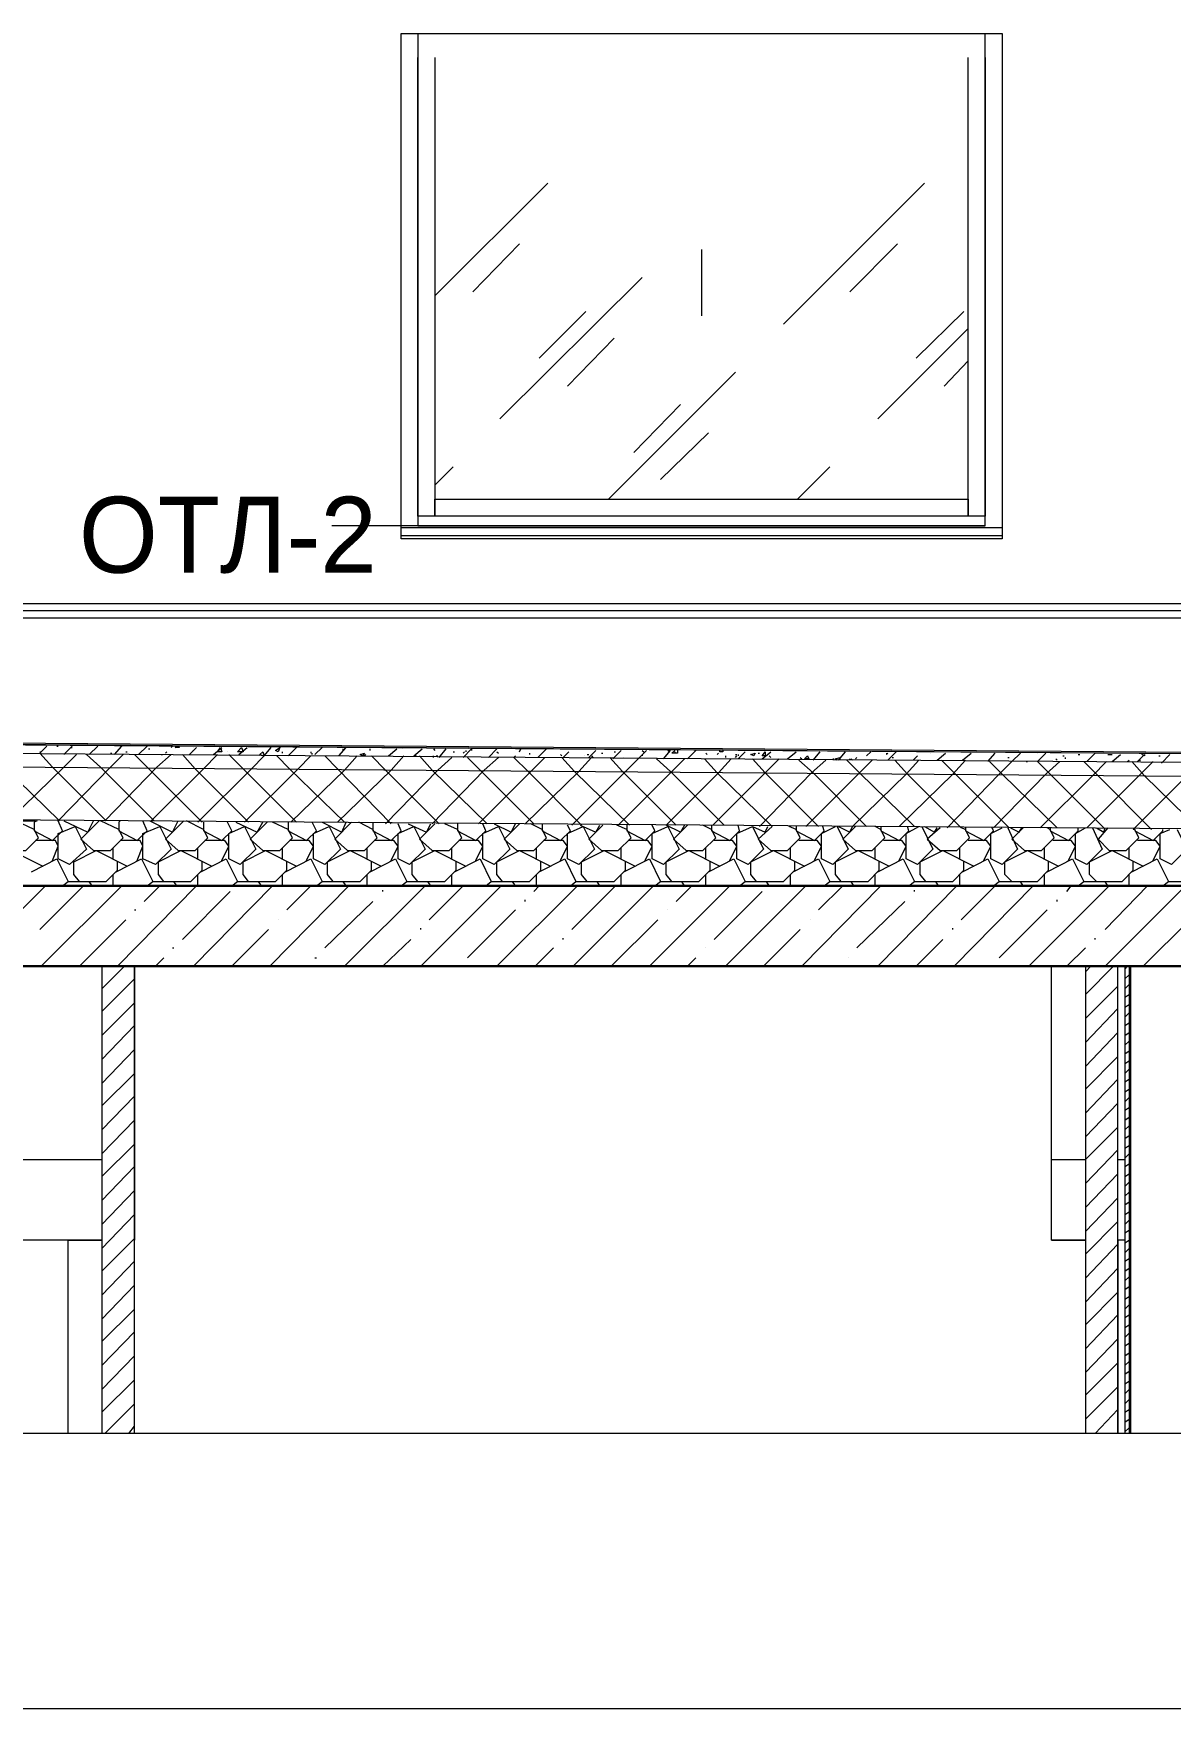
# Model space of a CAD drawing. Header units: millimetres. Extents: x 2294 to 908349, y -83289 to 219220.
# Drawn here: x 881351 to 884874, y 202988 to 208177 of the extents above; entities that cross this region are included whole.
import ezdxf

# ---------------------------------------------------------------- set-up
doc = ezdxf.new("R2010")
doc.units = ezdxf.units.MM
doc.layers.add('PDF _Геометрия', color=7, linetype='Continuous')
doc.layers.add('PDF _Текст', color=7, linetype='Continuous')

msp = doc.modelspace()

# ---------------------------------------------------------------- linework, layer by layer
at = {"layer": 'PDF _Геометрия', "lineweight": 9}
for points in [[(884352.4, 206611.9), (882490.2, 206611.9), (882490.2, 208176.9), (884352.4, 208176.9)], [(882595.1, 206734.3), (884247.5, 206734.3), (884247.5, 206681.9), (882595.1, 206681.9)], [(873642.1, 205536.5), (885725.1, 205536.5), (885725.1, 205728.9), (885725.1, 205895), (885725.1, 205938.7), (885725.1, 205960.5), (885725.1, 205964.9), (885725.1, 205969.3), (885327.3, 205947.4), (885191.8, 205947.4), (874700, 206030.5), (873642.1, 206061.1), (873642.1, 206056.7), (873642.1, 206052.3), (873642.1, 206030.5), (873642.1, 205986.8), (873642.1, 205825)]]:
    msp.add_lwpolyline(points, close=True, dxfattribs=at)
for points in [[(882490.2, 206625), (882490.2, 206629.4), (882490.2, 206708.1), (882490.2, 208102.6), (882490.2, 208176.9), (882542.6, 208176.9), (882542.6, 208102.6), (882542.6, 206708.1), (882542.6, 206651.3), (884300, 206651.3), (884300, 206708.1), (884300, 208102.6), (884300, 208176.9), (884352.4, 208176.9), (884352.4, 208102.6), (884352.4, 206708.1), (884352.4, 206629.4), (884352.4, 206625)], [(882595.1, 208102.6), (882595.1, 206681.9), (882542.6, 206681.9), (882542.6, 208102.6)], [(884300, 208102.6), (884300, 206681.9), (884247.5, 206681.9), (884247.5, 208102.6)], [(882595.1, 207363.8), (882944.8, 207713.5)], [(883674.9, 207276.4), (884112, 207713.5)], [(882713.1, 207376.9), (882857.4, 207525.6)], [(883880.3, 207376.9), (884028.9, 207525.6)], [(883421.3, 207508.1), (883421.3, 207302.6)], [(882796.2, 206983.5), (883237.7, 207420.7)], [(882918.6, 207171.5), (883062.8, 207315.7)], [(884085.8, 207171.5), (884234.4, 207315.7)], [(883967.7, 206983.5), (884247.5, 207263.3)], [(883006, 207084), (883150.3, 207232.7)], [(884173.2, 207084), (884247.5, 207162.7)], [(883132.8, 206734.3), (883526.2, 207127.8)], [(883211.5, 206878.6), (883355.7, 207027.2)], [(883294.5, 206795.5), (883443.2, 206939.8)], [(882595.1, 206778), (882651.9, 206834.9)], [(883718.6, 206734.3), (883819.1, 206834.9)], [(884300, 206681.9), (882542.6, 206681.9)], [(883421.3, 206651.3), (882275.9, 206651.3)], [(884352.4, 206651.3), (884352.4, 206646.9), (884352.4, 206620.7), (882490.2, 206620.7), (882490.2, 206646.9), (882490.2, 206651.3)], [(882490.2, 206646.9), (884352.4, 206646.9)], [(884300, 206651.3), (882542.6, 206651.3), (884300, 206651.3)], [(878450.8, 206406.4), (878450.8, 206410.8), (900361.1, 206410.8)], [(878450.8, 206389), (900278.1, 206389)], [(878450.8, 206367.1), (900339.3, 206367.1)], [(881663.9, 203840.3), (881663.9, 205287.3), (881563.4, 205287.3), (881563.4, 203840.3)], [(884505.5, 204439.2), (884610.4, 204439.2), (884505.5, 204439.2), (884505.5, 205287.3), (881663.9, 205287.3), (881663.9, 204439.2)], [(884732.8, 204439.2), (884710.9, 204439.2), (884710.9, 203840.3), (884710.9, 205287.3), (884610.4, 205287.3), (884610.4, 203840.3)], [(885108.7, 203840.3), (885108.7, 205173.7), (885095.6, 205173.7), (885095.6, 205287.3), (884750.3, 205287.3), (884750.3, 203840.3), (884750.3, 205287.3), (884745.9, 205287.3), (884732.8, 205287.3), (884732.8, 203840.3)], [(884745.9, 205287.3), (884745.9, 203840.3)], [(881222.4, 204688.4), (881563.4, 204688.4)], [(884505.5, 204688.4), (884610.4, 204688.4)], [(884710.9, 204688.4), (884732.8, 204688.4)], [(881458.5, 203840.3), (881458.5, 204439.2), (881563.4, 204439.2), (881222.4, 204439.2)], [(901961.1, 203840.3), (887115.3, 203840.3), (887036.6, 203687.3), (886883.6, 203997.7), (886804.9, 203840.3), (871959, 203840.3)], [(878638.8, 203057.8), (878568.9, 202987.9), (900793.9, 202987.9)]]:
    msp.add_lwpolyline(points, dxfattribs=at)
at = {"layer": 'PDF _Геометрия', "lineweight": 30}
for points in [[(901961.1, 204688.4), (900772.1, 204688.4), (900772.1, 205287.3), (900772.1, 205536.5), (900772.1, 206629.4), (900514.2, 206629.4), (900514.2, 205536.5), (873196.2, 205536.5), (873196.2, 205287.3), (873196.2, 203840.3)], [(873454.1, 203840.3), (873454.1, 205287.3), (900514.2, 205287.3), (900514.2, 204688.4), (900514.2, 204439.2), (900514.2, 203840.3)]]:
    msp.add_lwpolyline(points, dxfattribs=at)
at = {"layer": 'PDF _Геометрия', "lineweight": 20}
for points in [[(900361.1, 206056.7), (898909.8, 206026.1), (886144.8, 205943.1), (885725.1, 205964.9), (885327.3, 205943.1), (885191.8, 205943.1), (874700, 206026.1), (873642.1, 206056.7)], [(900361.1, 206052.3), (898909.8, 206021.7), (886144.8, 205943.1), (885725.1, 205960.5), (885327.3, 205943.1), (885191.8, 205943.1), (874700, 206021.7), (873642.1, 206052.3)], [(900361.1, 206030.5), (898909.8, 205999.9), (886144.8, 205916.8), (885725.1, 205938.7), (885327.3, 205916.8), (885191.8, 205916.8), (874695.6, 205995.5), (873642.1, 206030.5)], [(900361.1, 205986.8), (898909.8, 205956.2), (886140.4, 205877.5), (885725.1, 205895), (885327.3, 205873.1), (885191.8, 205873.1), (874695.6, 205956.2), (873642.1, 205986.8)], [(900361.1, 205825), (898909.8, 205790.1), (886140.4, 205711.4), (885725.1, 205728.9), (885331.7, 205711.4), (885187.4, 205711.4), (874695.6, 205790.1), (873642.1, 205825)]]:
    msp.add_lwpolyline(points, dxfattribs=at)
at = {"layer": 'PDF _Геометрия', "color": 250, "lineweight": 9, "true_color": 0x1d1d1d}
for points in [[(881576.5, 205737.6), (881410.4, 205903.7), (881371, 205947.4), (881392.9, 205969.3)], [(881423.5, 205969.3), (881427.9, 205969.3)], [(881445.3, 205943.1), (881471.6, 205969.3)], [(881467.2, 205964.9), (881471.6, 205964.9)], [(881524, 205943.1), (881550.3, 205969.3)], [(881602.7, 205943.1), (881624.6, 205969.3)], [(881677, 205943.1), (881703.3, 205969.3)], [(881707.6, 205960.5), (881712, 205960.5)], [(881777.6, 205964.9), (881782, 205969.3)], [(881799.4, 205969.3), (881803.8, 205964.9), (881790.7, 205964.9), (881795.1, 205969.3)], [(881834.4, 205943.1), (881856.3, 205964.9)], [(881843.2, 205956.2), (881843.2, 205956.2)], [(881847.5, 205964.9), (881847.5, 205964.9)], [(881847.5, 205964.9), (881847.5, 205964.9)], [(881908.7, 205943.1), (881935, 205964.9)], [(881987.4, 205943.1), (882013.7, 205964.9)], [(882061.7, 205938.7), (882053, 205943.1), (882061.7, 205951.8), (882066.1, 205938.7), (882088, 205964.9)], [(882140.4, 205938.7), (882166.7, 205964.9)], [(882223.5, 205943.1), (882245.3, 205964.9)], [(882297.8, 205938.7), (882319.7, 205964.9)], [(882310.9, 205956.2), (882310.9, 205960.5)], [(882394, 205956.2), (882394, 205960.5)], [(882450.8, 205938.7), (882477, 205960.5)], [(882494.5, 205960.5), (882494.5, 205960.5)], [(882529.5, 205938.7), (882555.7, 205960.5)], [(882590.7, 205960.5), (882595.1, 205956.2)], [(882608.2, 205934.3), (882630, 205960.5)], [(882682.5, 205934.3), (882708.7, 205960.5), (882708.7, 205956.2)], [(882691.2, 205956.2), (882691.2, 205951.8)], [(882700, 205960.5), (882700, 205960.5)], [(882761.2, 205934.3), (882787.4, 205960.5)], [(882778.7, 205960.5), (882778.7, 205960.5)], [(882857.4, 205951.8), (882861.7, 205960.5)], [(882914.2, 205934.3), (882940.4, 205960.5)], [(883019.1, 205724.5), (883185.2, 205890.6), (883224.6, 205929.9), (883250.8, 205956.2)], [(883071.6, 205934.3), (883093.4, 205956.2)], [(883145.9, 205929.9), (883172.1, 205956.2)], [(883237.7, 205956.2), (883242.1, 205951.8)], [(883303.3, 205929.9), (883325.1, 205956.2)], [(883316.4, 205956.2), (883320.8, 205951.8), (883320.8, 205956.2)], [(883347, 205956.2), (883347, 205947.4), (883329.5, 205947.4), (883338.2, 205956.2)], [(883377.6, 205929.9), (883403.8, 205956.2)], [(883486.9, 205956.2), (883486.9, 205951.8), (883478.1, 205951.8), (883478.1, 205956.2)], [(881432.2, 205737.6), (881261.7, 205903.7), (881222.4, 205947.4)], [(881279.2, 205742), (881445.3, 205903.7), (881484.7, 205943.1)], [(881362.3, 205737.6), (881353.5, 205733.2), (881353.5, 205707), (881410.4, 205676.4), (881441, 205707), (881427.9, 205737.6), (881589.6, 205903.7), (881629, 205943.1)], [(881371, 205951.8), (881375.4, 205951.8)], [(881725.1, 205737.6), (881559, 205903.7), (881515.3, 205943.1)], [(881572.1, 205737.6), (881733.9, 205903.7), (881777.6, 205943.1)], [(881589.6, 205947.4), (881594, 205947.4)], [(881637.7, 205951.8), (881642.1, 205951.8)], [(881873.8, 205733.2), (881703.3, 205903.7), (881663.9, 205943.1)], [(881716.4, 205737.6), (881878.1, 205899.3), (881921.9, 205943.1)], [(881747, 205943.1), (881751.4, 205943.1)], [(881760.1, 205947.4), (881764.5, 205951.8)], [(882018, 205733.2), (881851.9, 205899.3), (881812.6, 205943.1)], [(881860.6, 205733.2), (882026.8, 205899.3), (882066.1, 205938.7)], [(881952.5, 205951.8), (881952.5, 205951.8)], [(882166.7, 205733.2), (882000.5, 205899.3), (881956.8, 205943.1)], [(882004.9, 205733.2), (882171, 205899.3), (882210.4, 205938.7)], [(882053, 205938.7), (882053, 205938.7)], [(882315.3, 205733.2), (882144.8, 205899.3), (882105.5, 205938.7)], [(882122.9, 205947.4), (882122.9, 205951.8)], [(882149.2, 205733.2), (882315.3, 205895), (882354.6, 205938.7)], [(882192.9, 205938.7), (882192.9, 205938.7)], [(882192.9, 205938.7), (882192.9, 205938.7)], [(882210.4, 205951.8), (882210.4, 205947.4)], [(882214.7, 205943.1), (882214.7, 205947.4)], [(882459.6, 205728.9), (882293.4, 205899.3), (882254.1, 205938.7)], [(882293.4, 205733.2), (882459.6, 205895), (882498.9, 205938.7)], [(882376.5, 205938.7), (882380.9, 205943.1)], [(882608.2, 205728.9), (882442.1, 205895), (882398.4, 205938.7)], [(882442.1, 205728.9), (882603.8, 205895), (882647.5, 205934.3)], [(882533.9, 205938.7), (882538.2, 205938.7)], [(882756.8, 205728.9), (882586.3, 205895), (882547, 205938.7)], [(882586.3, 205728.9), (882748.1, 205895), (882791.8, 205934.3)], [(882590.7, 205934.3), (882590.7, 205938.7)], [(882599.4, 205938.7), (882603.8, 205938.7)], [(882651.9, 205951.8), (882656.3, 205951.8)], [(882682.5, 205947.4), (882686.9, 205951.8)], [(882901.1, 205728.9), (882735, 205895), (882695.6, 205934.3)], [(882730.6, 205728.9), (882892.3, 205890.6), (882936.1, 205934.3)], [(882787.4, 205951.8), (882791.8, 205947.4)], [(883049.7, 205724.5), (882883.6, 205890.6), (882839.9, 205934.3), (882844.3, 205938.7)], [(882874.9, 205728.9), (883041, 205890.6), (883080.3, 205934.3)], [(882888, 205947.4), (882888, 205943.1)], [(882984.1, 205943.1), (882988.5, 205938.7)], [(883198.3, 205724.5), (883027.9, 205890.6), (882988.5, 205934.3)], [(882992.9, 205934.3), (883010.4, 205951.8)], [(883058.5, 205938.7), (883058.5, 205938.7)], [(883067.2, 205943.1), (883071.6, 205943.1)], [(883080.3, 205938.7), (883084.7, 205934.3)], [(883110.9, 205947.4), (883115.3, 205947.4)], [(883342.6, 205724.5), (883176.5, 205890.6), (883137.1, 205934.3)], [(883150.3, 205951.8), (883154.6, 205951.8)], [(883163.4, 205724.5), (883329.5, 205890.6), (883368.8, 205929.9)], [(883180.9, 205934.3), (883180.9, 205934.3)], [(883237.7, 205943.1), (883237.7, 205938.7)], [(883491.2, 205724.5), (883325.1, 205890.6), (883281.4, 205929.9)], [(883368.8, 205724.5), (883355.7, 205702.6), (883312, 205724.5), (883473.8, 205886.2), (883513.1, 205929.9)], [(883338.2, 205951.8), (883338.2, 205947.4)], [(883430, 205929.9), (883469.4, 205886.2), (883639.9, 205720.1), (883596.2, 205680.8), (883635.5, 205645.8), (883688, 205645.8), (883727.3, 205685.1), (883714.2, 205711.4), (883692.3, 205720.1)], [(883434.4, 205947.4), (883438.8, 205943.1)], [(883434.4, 205929.9), (883434.4, 205929.9)], [(883456.3, 205929.9), (883456.3, 205929.9)], [(883469.4, 205943.1), (883473.8, 205947.4)], [(883482.5, 205929.9), (883482.5, 205929.9)], [(883495.6, 205938.7), (883495.6, 205934.3)], [(883526.2, 205943.1), (883530.6, 205943.1)], [(883526.2, 205934.3), (883530.6, 205938.7)], [(883539.3, 205929.9), (883539.3, 205934.3), (883535, 205929.9), (883556.8, 205951.8)], [(883535, 205943.1), (883535, 205938.7)], [(883578.7, 205929.9), (883618, 205886.2), (883661.7, 205929.9)], [(883596.2, 205947.4), (883600.5, 205947.4)], [(883600.5, 205720.1), (883762.3, 205886.2), (883806, 205925.6)], [(883609.3, 205929.9), (883635.5, 205951.8)], [(883618, 205951.8), (883618, 205951.8)], [(883631.1, 205938.7), (883635.5, 205934.3)], [(883688, 205929.9), (883714.2, 205951.8)], [(883932.8, 205720.1), (883766.7, 205886.2), (883722.9, 205925.6)], [(883727.3, 205934.3), (883731.7, 205929.9)], [(883766.7, 205925.6), (883788.5, 205951.8)], [(883827.9, 205929.9), (883832.2, 205929.9)], [(883841, 205925.6), (883836.6, 205929.9), (883849.7, 205934.3), (883849.7, 205925.6)], [(883845.3, 205925.6), (883867.2, 205951.8)], [(883845.3, 205720.1), (883880.3, 205702.6), (883889.1, 205720.1), (884055.2, 205881.9), (884094.5, 205925.6)], [(883871.6, 205925.6), (883910.9, 205886.2), (883950.3, 205925.6)], [(883884.7, 205929.9), (883889.1, 205925.6)], [(883897.8, 205929.9), (883902.2, 205934.3)], [(883932.8, 205938.7), (883945.9, 205951.8)], [(883994, 205947.4), (883994, 205943.1), (883998.3, 205947.4)], [(883998.3, 205925.6), (884024.6, 205951.8)], [(884011.5, 205934.3), (884015.8, 205934.3)], [(884160.1, 205715.7), (884120.8, 205680.8), (884160.1, 205645.8), (884212.6, 205645.8), (884251.9, 205685.1), (884238.8, 205711.4), (884225.7, 205715.7), (884059.5, 205881.9), (884020.2, 205925.6)], [(884033.3, 205720.1), (884199.4, 205881.9), (884238.8, 205925.6)], [(884077, 205925.6), (884090.2, 205938.7)], [(884129.5, 205947.4), (884129.5, 205947.4)], [(884151.4, 205925.6), (884177.6, 205947.4)], [(884374.3, 205715.7), (884208.2, 205881.9), (884164.5, 205925.6)], [(884182, 205715.7), (884343.7, 205881.9), (884383, 205921.2), (884409.3, 205947.4)], [(884230, 205925.6), (884256.3, 205947.4)], [(884308.7, 205921.2), (884330.6, 205947.4)], [(884522.9, 205715.7), (884352.4, 205881.9), (884313.1, 205921.2)], [(884326.2, 205715.7), (884488, 205881.9), (884531.7, 205921.2)], [(884369.9, 205934.3), (884374.3, 205934.3)], [(884426.8, 205921.2), (884431.1, 205921.2)], [(884667.2, 205715.7), (884501.1, 205881.9), (884461.7, 205921.2), (884488, 205947.4)], [(884461.7, 205947.4), (884461.7, 205947.4)], [(884470.5, 205715.7), (884632.2, 205877.5), (884675.9, 205921.2)], [(884518.6, 205929.9), (884522.9, 205925.6)], [(884540.4, 205938.7), (884544.8, 205938.7)], [(884549.2, 205929.9), (884549.2, 205934.3)], [(884588.5, 205943.1), (884592.9, 205943.1)], [(884815.8, 205711.4), (884649.7, 205877.5), (884606, 205921.2)], [(884614.7, 205921.2), (884641, 205947.4)], [(884614.7, 205715.7), (884776.5, 205877.5), (884820.2, 205921.2)], [(884680.3, 205715.7), (884649.7, 205680.8), (884684.7, 205645.8), (884737.1, 205645.8), (884776.5, 205685.1), (884763.4, 205711.4), (884759, 205711.4), (884925.1, 205877.5), (884964.5, 205916.8)], [(884680.3, 205943.1), (884693.4, 205943.1)], [(884693.4, 205921.2), (884719.7, 205943.1)], [(884693.4, 205943.1), (884693.4, 205943.1)], [(884741.5, 205921.2), (884745.9, 205925.6)], [(884964.5, 205711.4), (884794, 205877.5), (884754.6, 205921.2)], [(884772.1, 205921.2), (884794, 205943.1), (884794, 205938.7), (884785.2, 205943.1)], [(884776.5, 205925.6), (884780.9, 205925.6)], [(884837.7, 205938.7), (884842.1, 205938.7)], [(884846.4, 205916.8), (884872.7, 205943.1)], [(883456.3, 205724.5), (883618, 205886.2), (883784.1, 205720.1)], [(883744.8, 205720.1), (883910.9, 205886.2), (884081.4, 205720.1)], [(881296.7, 205737.6), (881235.5, 205680.8), (881274.9, 205645.8), (881327.3, 205645.8), (881366.7, 205685.1), (881353.5, 205711.4), (881296.7, 205737.6), (881357.9, 205737.6)], [(881357.9, 205737.6), (881357.9, 205737.6)], [(881445.3, 205737.6), (881519.7, 205702.6), (881537.2, 205737.6)], [(881554.6, 205737.6), (881497.8, 205680.8), (881537.2, 205645.8), (881589.6, 205645.8), (881629, 205685.1), (881615.8, 205711.4), (881559, 205737.6)], [(881620.2, 205737.6), (881615.8, 205733.2), (881615.8, 205707), (881672.7, 205676.4), (881703.3, 205707), (881690.2, 205737.6)], [(881712, 205737.6), (881782, 205702.6), (881799.4, 205737.6)], [(881816.9, 205737.6), (881760.1, 205680.8), (881799.4, 205645.8), (881851.9, 205645.8), (881891.2, 205685.1), (881878.1, 205711.4), (881825.7, 205737.6)], [(881878.1, 205733.2), (881878.1, 205707), (881935, 205676.4), (881965.6, 205707), (881952.5, 205733.2)], [(881978.7, 205733.2), (882044.3, 205702.6), (882061.7, 205733.2)], [(882074.9, 205733.2), (882022.4, 205680.8), (882061.7, 205645.8), (882114.2, 205645.8), (882153.5, 205685.1), (882140.4, 205711.4), (882092.3, 205733.2)], [(882140.4, 205733.2), (882140.4, 205707), (882197.3, 205676.4), (882227.9, 205707), (882214.7, 205733.2)], [(882245.3, 205733.2), (882306.5, 205702.6), (882319.7, 205733.2)], [(882337.1, 205733.2), (882284.7, 205680.8), (882324, 205645.8), (882376.5, 205645.8), (882415.8, 205685.1), (882402.7, 205711.4), (882359, 205733.2)], [(882402.7, 205733.2), (882402.7, 205707), (882459.6, 205676.4), (882490.2, 205707), (882481.4, 205728.9)], [(882512, 205728.9), (882568.8, 205702.6), (882582, 205728.9)], [(882595.1, 205728.9), (882547, 205680.8), (882586.3, 205645.8), (882638.8, 205645.8), (882678.1, 205685.1), (882665, 205711.4), (882625.7, 205728.9)], [(882665, 205728.9), (882665, 205707), (882721.8, 205676.4), (882752.4, 205707), (882743.7, 205728.9)], [(882778.7, 205728.9), (882831.1, 205702.6), (882844.3, 205728.9)], [(882857.4, 205728.9), (882809.3, 205680.8), (882848.6, 205645.8), (882901.1, 205645.8), (882940.4, 205685.1), (882927.3, 205711.4), (882892.3, 205728.9)], [(882927.3, 205728.9), (882927.3, 205707), (882984.1, 205676.4), (883014.7, 205707), (883006, 205724.5)], [(883045.3, 205724.5), (883093.4, 205702.6), (883106.5, 205724.5)], [(883115.3, 205724.5), (883071.6, 205680.8), (883110.9, 205645.8), (883163.4, 205645.8), (883202.7, 205685.1), (883189.6, 205711.4), (883159, 205724.5)], [(883189.6, 205724.5), (883189.6, 205707), (883246.4, 205676.4), (883277, 205707), (883268.3, 205724.5)], [(883377.6, 205724.5), (883333.9, 205680.8), (883373.2, 205645.8), (883425.7, 205645.8), (883465, 205685.1), (883451.9, 205711.4), (883425.7, 205724.5)], [(883451.9, 205724.5), (883451.9, 205707), (883508.7, 205676.4), (883539.3, 205707), (883535, 205724.5)], [(883578.7, 205720.1), (883613.6, 205650.2), (883565.6, 205602.1), (883530.6, 205619.6), (883530.6, 205698.3), (883578.7, 205720.1), (883618, 205702.6), (883626.8, 205720.1)], [(883714.2, 205720.1), (883714.2, 205707), (883771, 205676.4), (883801.6, 205707), (883797.3, 205720.1)], [(883841, 205720.1), (883875.9, 205650.2), (883827.9, 205602.1), (883792.9, 205619.6), (883792.9, 205698.3), (883836.6, 205720.1)], [(883897.8, 205720.1), (883858.5, 205680.8), (883897.8, 205645.8), (883950.3, 205645.8), (883989.6, 205685.1), (883976.5, 205711.4), (883959, 205720.1)], [(883976.5, 205720.1), (883976.5, 205707), (884033.3, 205676.4), (884063.9, 205707), (884059.5, 205720.1)], [(884103.3, 205720.1), (884138.2, 205650.2), (884090.2, 205602.1), (884055.2, 205619.6), (884055.2, 205698.3), (884094.5, 205720.1)], [(884112, 205720.1), (884142.6, 205702.6), (884151.4, 205715.7)], [(884238.8, 205715.7), (884238.8, 205707), (884295.6, 205676.4), (884326.2, 205707), (884321.8, 205715.7)], [(884369.9, 205715.7), (884400.5, 205650.2), (884352.4, 205602.1), (884317.5, 205619.6), (884317.5, 205698.3), (884352.4, 205715.7)], [(884378.7, 205715.7), (884404.9, 205702.6), (884413.6, 205715.7)], [(884418, 205715.7), (884383, 205680.8), (884422.4, 205645.8), (884474.8, 205645.8), (884514.2, 205685.1), (884501.1, 205711.4), (884492.3, 205715.7)], [(884501.1, 205715.7), (884501.1, 205707), (884557.9, 205676.4), (884588.5, 205707), (884588.5, 205715.7)], [(884632.2, 205715.7), (884662.8, 205650.2), (884614.7, 205602.1), (884579.8, 205619.6), (884579.8, 205698.3), (884610.4, 205715.7)], [(884645.3, 205715.7), (884667.2, 205702.6), (884671.6, 205715.7)], [(884763.4, 205711.4), (884763.4, 205707), (884820.2, 205676.4), (884850.8, 205707), (884850.8, 205711.4)], [(884894.5, 205711.4), (884925.1, 205650.2), (884877, 205602.1), (884842.1, 205619.6), (884842.1, 205698.3), (884872.7, 205711.4)], [(881231.1, 205549.6), (881213.7, 205571.5), (881213.7, 205610.8), (881283.6, 205645.8), (881379.8, 205597.7)], [(881410.4, 205615.2), (881427.9, 205658.9), (881419.1, 205676.4), (881357.9, 205676.4)], [(881493.4, 205549.6), (881475.9, 205571.5), (881475.9, 205610.8), (881545.9, 205645.8), (881642.1, 205597.7)], [(881598.4, 205619.6), (881598.4, 205654.5)], [(881672.7, 205615.2), (881690.2, 205658.9), (881681.4, 205676.4), (881620.2, 205676.4)], [(881755.7, 205549.6), (881738.2, 205571.5), (881738.2, 205610.8), (881808.2, 205645.8), (881904.4, 205597.7)], [(881860.6, 205619.6), (881860.6, 205654.5)], [(881935, 205615.2), (881956.8, 205658.9), (881943.7, 205676.4), (881882.5, 205676.4)], [(882018, 205549.6), (882000.5, 205571.5), (882000.5, 205610.8), (882070.5, 205645.8), (882166.7, 205597.7)], [(882122.9, 205619.6), (882122.9, 205654.5)], [(882197.3, 205615.2), (882219.1, 205658.9), (882206, 205676.4), (882144.8, 205676.4)], [(882280.3, 205549.6), (882262.8, 205571.5), (882262.8, 205610.8), (882332.8, 205645.8), (882429, 205597.7)], [(882385.2, 205619.6), (882385.2, 205654.5)], [(882459.6, 205615.2), (882481.4, 205658.9), (882468.3, 205676.4), (882407.1, 205676.4)], [(882542.6, 205549.6), (882525.1, 205571.5), (882525.1, 205610.8), (882595.1, 205645.8), (882691.2, 205597.7)], [(882647.5, 205619.6), (882647.5, 205654.5)], [(882721.8, 205615.2), (882743.7, 205658.9), (882730.6, 205676.4), (882669.4, 205676.4)], [(882804.9, 205549.6), (882787.4, 205571.5), (882787.4, 205610.8), (882857.4, 205645.8), (882953.5, 205597.7)], [(882909.8, 205619.6), (882909.8, 205654.5)], [(882984.1, 205615.2), (883006, 205658.9), (882992.9, 205676.4), (882931.7, 205676.4)], [(883067.2, 205549.6), (883049.7, 205571.5), (883049.7, 205610.8), (883119.7, 205645.8), (883215.8, 205597.7)], [(883172.1, 205619.6), (883172.1, 205654.5)], [(883246.4, 205615.2), (883268.3, 205658.9), (883255.2, 205676.4), (883194, 205676.4)], [(883329.5, 205549.6), (883312, 205571.5), (883312, 205610.8), (883382, 205645.8), (883478.1, 205597.7)], [(883434.4, 205619.6), (883434.4, 205654.5)], [(883508.7, 205615.2), (883530.6, 205658.9), (883517.5, 205676.4), (883460.6, 205676.4)], [(883591.8, 205549.6), (883574.3, 205571.5), (883574.3, 205610.8), (883644.3, 205645.8), (883740.4, 205597.7)], [(883696.7, 205619.6), (883696.7, 205654.5)], [(883771, 205615.2), (883792.9, 205658.9), (883779.8, 205676.4), (883722.9, 205676.4)], [(883854.1, 205549.6), (883836.6, 205571.5), (883836.6, 205610.8), (883906.5, 205645.8), (884002.7, 205597.7)], [(883959, 205619.6), (883959, 205654.5)], [(884033.3, 205615.2), (884055.2, 205658.9), (884042.1, 205676.4), (883985.2, 205676.4)], [(884116.4, 205549.6), (884098.9, 205571.5), (884098.9, 205610.8), (884168.8, 205645.8), (884265, 205597.7)], [(884221.3, 205619.6), (884221.3, 205654.5)], [(884295.6, 205615.2), (884317.5, 205658.9), (884304.4, 205676.4), (884247.5, 205676.4)], [(884383, 205549.6), (884361.2, 205571.5), (884361.2, 205610.8), (884431.1, 205645.8), (884527.3, 205597.7)], [(884483.6, 205619.6), (884483.6, 205654.5)], [(884557.9, 205615.2), (884579.8, 205658.9), (884566.7, 205676.4), (884509.8, 205676.4)], [(884645.3, 205549.6), (884623.5, 205571.5), (884623.5, 205610.8), (884693.4, 205645.8), (884789.6, 205597.7)], [(884745.9, 205619.6), (884745.9, 205654.5)], [(884820.2, 205615.2), (884842.1, 205658.9), (884828.9, 205676.4), (884772.1, 205676.4)], [(881344.8, 205580.2), (881423.5, 205619.6), (881458.5, 205549.6)], [(881441, 205536.5), (881458.5, 205549.6), (881576.5, 205549.6), (881611.5, 205584.6), (881611.5, 205610.8)], [(881607.1, 205580.2), (881685.8, 205619.6), (881720.8, 205549.6)], [(881703.3, 205536.5), (881720.8, 205549.6), (881838.8, 205549.6), (881873.8, 205584.6), (881873.8, 205610.8)], [(881869.4, 205580.2), (881948.1, 205619.6), (881983.1, 205549.6)], [(881965.6, 205536.5), (881983.1, 205549.6), (882101.1, 205549.6), (882136.1, 205584.6), (882136.1, 205610.8)], [(882131.7, 205580.2), (882210.4, 205619.6), (882245.3, 205549.6)], [(882227.9, 205536.5), (882245.3, 205549.6), (882363.4, 205549.6), (882398.4, 205584.6), (882398.4, 205610.8)], [(882394, 205580.2), (882472.7, 205619.6), (882507.6, 205549.6)], [(882490.2, 205536.5), (882507.6, 205549.6), (882625.7, 205549.6), (882660.6, 205584.6), (882660.6, 205610.8)], [(882656.3, 205580.2), (882735, 205619.6), (882769.9, 205549.6)], [(882752.4, 205536.5), (882769.9, 205549.6), (882888, 205549.6), (882922.9, 205584.6), (882922.9, 205610.8)], [(882918.6, 205580.2), (882997.3, 205619.6), (883032.2, 205549.6)], [(883014.7, 205536.5), (883032.2, 205549.6), (883150.3, 205549.6), (883185.2, 205584.6), (883185.2, 205610.8)], [(883180.9, 205580.2), (883259.6, 205619.6), (883294.5, 205549.6)], [(883277, 205536.5), (883294.5, 205549.6), (883412.6, 205549.6), (883447.5, 205584.6), (883447.5, 205610.8)], [(883443.2, 205580.2), (883521.8, 205619.6), (883556.8, 205549.6)], [(883539.3, 205536.5), (883556.8, 205549.6), (883674.9, 205549.6), (883709.8, 205584.6), (883709.8, 205610.8)], [(883705.5, 205580.2), (883784.1, 205619.6), (883819.1, 205549.6)], [(883801.6, 205536.5), (883819.1, 205549.6), (883937.1, 205549.6), (883972.1, 205584.6), (883972.1, 205610.8)], [(883967.7, 205580.2), (884046.4, 205619.6), (884081.4, 205549.6)], [(884063.9, 205536.5), (884081.4, 205549.6), (884199.4, 205549.6), (884234.4, 205584.6), (884234.4, 205610.8)], [(884230, 205580.2), (884308.7, 205619.6), (884343.7, 205549.6)], [(884326.2, 205536.5), (884343.7, 205549.6), (884461.7, 205549.6), (884496.7, 205584.6), (884496.7, 205610.8)], [(884492.3, 205580.2), (884571, 205619.6), (884606, 205549.6)], [(884588.5, 205536.5), (884606, 205549.6), (884724, 205549.6), (884759, 205584.6), (884759, 205610.8)], [(884754.6, 205580.2), (884833.3, 205619.6), (884868.3, 205549.6)], [(884850.8, 205536.5), (884868.3, 205549.6), (884986.3, 205549.6), (885021.3, 205584.6), (885021.3, 205610.8)], [(881532.8, 205536.5), (881524, 205549.6)], [(881589.6, 205536.5), (881594, 205536.5), (881598.4, 205536.5), (881598.4, 205571.5)], [(881795.1, 205536.5), (881786.3, 205549.6)], [(881851.9, 205536.5), (881856.3, 205536.5), (881860.6, 205536.5), (881860.6, 205571.5)], [(882057.4, 205536.5), (882048.6, 205549.6)], [(882114.2, 205536.5), (882118.6, 205536.5), (882122.9, 205536.5), (882122.9, 205571.5)], [(882319.7, 205536.5), (882310.9, 205549.6)], [(882376.5, 205536.5), (882380.9, 205536.5), (882385.2, 205536.5), (882385.2, 205571.5)], [(882582, 205536.5), (882573.2, 205549.6)], [(882638.8, 205536.5), (882643.2, 205536.5), (882647.5, 205536.5), (882647.5, 205571.5)], [(882844.3, 205536.5), (882835.5, 205549.6)], [(882901.1, 205536.5), (882905.5, 205536.5), (882909.8, 205536.5), (882909.8, 205571.5)], [(883106.5, 205536.5), (883097.8, 205549.6)], [(883163.4, 205536.5), (883167.7, 205536.5), (883172.1, 205536.5), (883172.1, 205571.5)], [(883368.8, 205536.5), (883360.1, 205549.6)], [(883425.7, 205536.5), (883430, 205536.5), (883434.4, 205536.5), (883434.4, 205571.5)], [(883631.1, 205536.5), (883622.4, 205549.6)], [(883688, 205536.5), (883692.3, 205536.5), (883696.7, 205536.5), (883696.7, 205571.5)], [(883893.4, 205536.5), (883884.7, 205549.6)], [(883950.3, 205536.5), (883954.6, 205536.5), (883959, 205536.5), (883959, 205571.5)], [(883967.7, 205287.3), (884212.6, 205536.5), (884216.9, 205536.5), (884221.3, 205536.5), (884221.3, 205571.5)], [(884155.7, 205536.5), (884147, 205549.6)], [(884418, 205536.5), (884409.3, 205549.6)], [(884474.8, 205536.5), (884479.2, 205536.5), (884483.6, 205536.5), (884483.6, 205571.5)], [(884680.3, 205536.5), (884671.6, 205549.6)], [(884737.1, 205536.5), (884741.5, 205536.5), (884745.9, 205536.5), (884745.9, 205571.5)], [(881139.3, 205287.3), (881388.5, 205536.5)], [(881371, 205401), (881506.6, 205536.5)], [(881375.4, 205287.3), (881624.6, 205536.5)], [(881611.5, 205287.3), (881856.3, 205536.5)], [(881694.5, 205488.4), (881742.6, 205536.5)], [(881812.6, 205370.4), (881961.2, 205519)], [(881847.5, 205287.3), (882092.3, 205536.5)], [(882083.6, 205287.3), (882328.4, 205536.5)], [(882136.1, 205462.2), (882210.4, 205536.5)], [(882254.1, 205344.2), (882402.7, 205488.4)], [(882315.3, 205287.3), (882564.5, 205536.5)], [(882433.3, 205519), (882433.3, 205523.4)], [(882551.4, 205287.3), (882800.5, 205536.5)], [(882577.6, 205431.6), (882682.5, 205536.5)], [(882787.4, 205287.3), (883036.6, 205536.5)], [(882874.9, 205488.4), (882874.9, 205492.8)], [(882901.1, 205519), (882918.6, 205536.5)], [(883019.1, 205401), (883154.6, 205536.5)], [(883023.5, 205287.3), (883272.7, 205536.5)], [(883259.6, 205287.3), (883508.7, 205536.5)], [(883342.6, 205488.4), (883390.7, 205536.5)], [(883460.6, 205370.4), (883609.3, 205519)], [(883495.6, 205287.3), (883744.8, 205536.5)], [(883731.7, 205287.3), (883976.5, 205536.5)], [(883784.1, 205462.2), (883858.5, 205536.5)], [(883902.2, 205344.2), (884050.8, 205488.4)], [(884081.4, 205519), (884081.4, 205523.4)], [(884203.8, 205287.3), (884448.6, 205536.5)], [(884225.7, 205431.6), (884330.6, 205536.5)], [(884435.5, 205287.3), (884684.7, 205536.5)], [(884522.9, 205488.4), (884522.9, 205492.8)], [(884553.5, 205519), (884566.7, 205536.5)], [(884671.6, 205287.3), (884920.8, 205536.5)], [(884671.6, 205401), (884802.7, 205536.5)], [(881663.9, 205462.2), (881668.3, 205462.2)], [(882695.6, 205313.6), (882844.3, 205462.2)], [(883316.4, 205462.2), (883316.4, 205462.2)], [(884343.7, 205313.6), (884492.3, 205462.2)], [(881493.4, 205287.3), (881637.7, 205431.6)], [(881965.6, 205287.3), (882079.2, 205401)], [(882109.8, 205431.6), (882109.8, 205431.6)], [(882551.4, 205401), (882551.4, 205405.4)], [(883141.5, 205287.3), (883285.8, 205431.6)], [(883613.6, 205287.3), (883727.3, 205401)], [(883757.9, 205431.6), (883757.9, 205431.6)], [(884199.4, 205401), (884199.4, 205405.4)], [(884789.6, 205287.3), (884933.9, 205431.6)], [(881782, 205344.2), (881786.3, 205344.2)], [(882433.3, 205287.3), (882520.8, 205370.4)], [(882905.5, 205287.3), (882962.3, 205344.2)], [(882992.9, 205370.4), (882992.9, 205374.8)], [(883434.4, 205344.2), (883434.4, 205344.2)], [(884085.8, 205287.3), (884168.8, 205370.4)], [(884553.5, 205287.3), (884610.4, 205344.2)], [(884641, 205370.4), (884641, 205374.8)], [(881563.4, 205217.4), (881633.3, 205287.3)], [(881729.5, 205287.3), (881755.7, 205313.6)], [(882223.5, 205313.6), (882227.9, 205313.6)], [(883377.6, 205287.3), (883403.8, 205313.6)], [(883875.9, 205313.6), (883875.9, 205313.6)], [(884610.4, 205269.8), (884627.9, 205287.3)], [(884610.4, 205199.9), (884697.8, 205287.3)], [(881563.4, 205147.4), (881663.9, 205248)], [(884610.4, 205125.6), (884710.9, 205226.1)], [(881563.4, 205073.1), (881663.9, 205173.7)], [(884610.4, 205051.3), (884710.9, 205156.2)], [(881563.4, 204998.8), (881663.9, 205103.7)], [(884610.4, 204976.9), (884710.9, 205081.9)], [(881563.4, 204924.5), (881663.9, 205029.4)], [(884610.4, 204907), (884710.9, 205007.5)], [(881563.4, 204854.5), (881663.9, 204955.1)], [(884610.4, 204832.7), (884710.9, 204937.6)], [(881563.4, 204780.2), (881663.9, 204885.1)], [(884610.4, 204758.4), (884710.9, 204863.3)], [(881563.4, 204705.9), (881663.9, 204810.8)], [(884610.4, 204688.4), (884710.9, 204789)], [(881563.4, 204636), (881663.9, 204736.5)], [(884610.4, 204614.1), (884710.9, 204719)], [(881563.4, 204561.6), (881663.9, 204666.6)], [(884610.4, 204539.8), (884710.9, 204644.7)], [(881563.4, 204487.3), (881663.9, 204592.2)], [(884610.4, 204465.5), (884710.9, 204570.4)], [(881563.4, 204413), (881663.9, 204517.9)], [(884610.4, 204395.5), (884710.9, 204496.1)], [(881563.4, 204343.1), (881663.9, 204443.6)], [(884610.4, 204321.2), (884710.9, 204426.1)], [(881563.4, 204268.7), (881663.9, 204373.7)], [(884610.4, 204246.9), (884710.9, 204351.8)], [(881563.4, 204194.4), (881663.9, 204299.3)], [(884610.4, 204176.9), (884710.9, 204277.5)], [(881563.4, 204124.5), (881663.9, 204225)], [(884610.4, 204102.6), (884710.9, 204207.5)], [(881563.4, 204050.2), (881663.9, 204155.1)], [(884610.4, 204028.3), (884710.9, 204133.2)], [(881563.4, 203975.9), (881663.9, 204080.8)], [(884610.4, 203958.4), (884710.9, 204058.9)], [(881563.4, 203905.9), (881663.9, 204006.5)], [(884610.4, 203884), (884710.9, 203984.6)], [(881572.1, 203840.3), (881663.9, 203932.1)], [(884641, 203840.3), (884710.9, 203914.6)], [(881646.4, 203840.3), (881663.9, 203862.2)]]:
    msp.add_lwpolyline(points, dxfattribs=at)
for points in [[(881930.6, 205964.9), (881935, 205951.8), (881921.9, 205951.8)], [(882000.5, 205951.8), (881983.1, 205951.8), (881996.2, 205964.9)], [(882114.2, 205964.9), (882109.8, 205951.8), (882101.1, 205956.2)], [(882376.5, 205947.4), (882372.1, 205938.7), (882363.4, 205943.1)], [(883587.4, 205947.4), (883583, 205938.7), (883574.3, 205943.1)], [(883618, 205951.8), (883618, 205938.7), (883609.3, 205938.7)], [(883749.2, 205938.7), (883753.5, 205929.9), (883740.4, 205929.9)], [(883880.3, 205929.9), (883880.3, 205925.6)], [(881427.9, 205619.6), (881427.9, 205698.3), (881480.3, 205720.1), (881515.3, 205650.2), (881462.8, 205602.1)], [(881690.2, 205619.6), (881690.2, 205698.3), (881742.6, 205720.1), (881777.6, 205650.2), (881729.5, 205602.1)], [(881956.8, 205619.6), (881956.8, 205698.3), (882004.9, 205720.1), (882039.9, 205650.2), (881991.8, 205602.1)], [(882219.1, 205619.6), (882219.1, 205698.3), (882267.2, 205720.1), (882302.2, 205650.2), (882254.1, 205602.1)], [(882481.4, 205619.6), (882481.4, 205698.3), (882529.5, 205720.1), (882564.5, 205650.2), (882516.4, 205602.1)], [(882743.7, 205619.6), (882743.7, 205698.3), (882791.8, 205720.1), (882826.8, 205650.2), (882778.7, 205602.1)], [(883006, 205619.6), (883006, 205698.3), (883054.1, 205720.1), (883089.1, 205650.2), (883041, 205602.1)], [(883268.3, 205619.6), (883268.3, 205698.3), (883316.4, 205720.1), (883351.4, 205650.2), (883303.3, 205602.1)]]:
    msp.add_lwpolyline(points, close=True, dxfattribs=at)
at = {"layer": 'PDF _Геометрия', "color": 252, "lineweight": 9, "true_color": 0x878787}
for points in [[(884732.8, 205278.6), (884741.5, 205287.3)], [(884732.8, 205248), (884745.9, 205261.1)], [(884732.8, 205217.4), (884745.9, 205230.5)], [(884732.8, 205191.1), (884745.9, 205199.9)], [(884732.8, 205160.5), (884745.9, 205169.3)], [(884732.8, 205129.9), (884745.9, 205143.1)], [(884732.8, 205103.7), (884745.9, 205112.5)], [(884732.8, 205073.1), (884745.9, 205081.9)], [(884732.8, 205042.5), (884745.9, 205055.6)], [(884732.8, 205016.3), (884745.9, 205025)], [(884732.8, 204985.7), (884745.9, 204994.4)], [(884732.8, 204955.1), (884745.9, 204968.2)], [(884732.8, 204928.9), (884745.9, 204937.6)], [(884732.8, 204898.3), (884745.9, 204907)], [(884732.8, 204867.7), (884745.9, 204880.8)], [(884732.8, 204841.4), (884745.9, 204850.2)], [(884732.8, 204810.8), (884745.9, 204819.6)], [(884732.8, 204780.2), (884745.9, 204793.3)], [(884732.8, 204754), (884745.9, 204762.7)], [(884732.8, 204723.4), (884745.9, 204732.1)], [(884732.8, 204692.8), (884745.9, 204705.9)], [(884732.8, 204666.6), (884745.9, 204675.3)], [(884732.8, 204636), (884745.9, 204644.7)], [(884732.8, 204605.4), (884745.9, 204618.5)], [(884732.8, 204574.8), (884745.9, 204587.9)], [(884732.8, 204548.5), (884745.9, 204557.3)], [(884732.8, 204517.9), (884745.9, 204526.7)], [(884732.8, 204487.3), (884745.9, 204500.4)], [(884732.8, 204461.1), (884745.9, 204469.8)], [(884732.8, 204430.5), (884745.9, 204439.2)], [(884732.8, 204399.9), (884745.9, 204413)], [(884732.8, 204373.7), (884745.9, 204382.4)], [(884732.8, 204343.1), (884745.9, 204351.8)], [(884732.8, 204312.5), (884745.9, 204325.6)], [(884732.8, 204286.2), (884745.9, 204295)], [(884732.8, 204255.6), (884745.9, 204264.4)], [(884732.8, 204225), (884745.9, 204238.1)], [(884732.8, 204198.8), (884745.9, 204207.5)], [(884732.8, 204168.2), (884745.9, 204176.9)], [(884732.8, 204137.6), (884745.9, 204150.7)], [(884732.8, 204111.4), (884745.9, 204120.1)], [(884732.8, 204080.8), (884745.9, 204089.5)], [(884732.8, 204050.2), (884745.9, 204063.3)], [(884732.8, 204023.9), (884745.9, 204032.7)], [(884732.8, 203993.3), (884745.9, 204002.1)], [(884732.8, 203962.7), (884745.9, 203975.9)], [(884732.8, 203932.1), (884745.9, 203945.3)], [(884732.8, 203905.9), (884745.9, 203914.6)], [(884732.8, 203875.3), (884745.9, 203884)], [(884732.8, 203844.7), (884745.9, 203857.8)]]:
    msp.add_lwpolyline(points, dxfattribs=at)

# ---------------------------------------------------------------- texts
at = {"layer": 'PDF _Текст', "insert": (881492, 206622.5), "char_height": 235.29, "attachment_point": 4, "style": ''}
msp.add_mtext('ОТЛ-2', dxfattribs=at)

doc.saveas('drawing.dxf')
